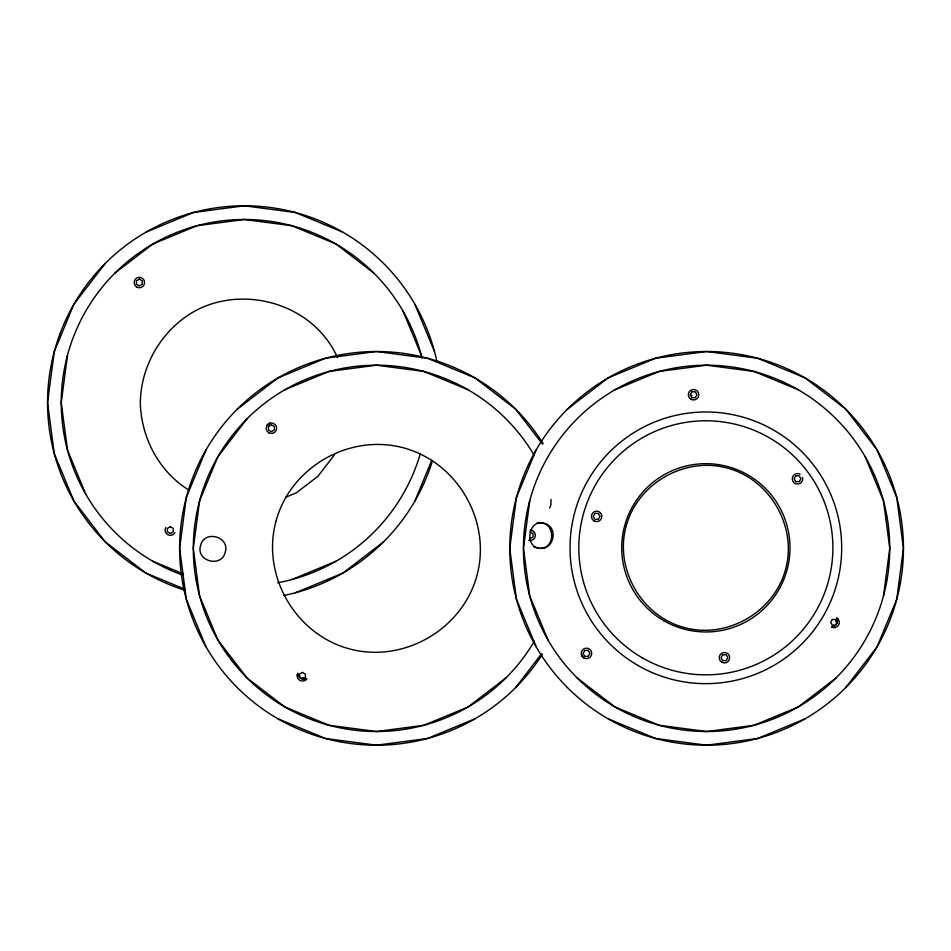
<?xml version="1.0" encoding="UTF-8"?>
<svg xmlns="http://www.w3.org/2000/svg" width="951" height="951" viewBox="0 0 951 951"><rect width="100%" height="100%" fill="white"/><g stroke="black" fill="none" stroke-linecap="round" stroke-linejoin="round"><path stroke-width="1.43" d="M67.485 355.234L61.244 402.642L67.485 450.037L85.78 494.211M529.695 500.963L523.454 548.358L529.695 595.766L547.99 639.94M539.966 548.358C556.585 548.763 555.479 519.068 536.685 523.252M541.238 548.358C553.494 549.262 559.105 527.116 544.043 523.252C527.841 518.64 523.918 548.192 540.572 548.358M883.515 595.766L889.756 548.358L883.515 500.963L865.22 456.789M205.987 449.942L186.325 497.421L179.62 548.358L186.325 599.308L205.987 646.787M414.874 501.058L431.718 460.367M536.126 449.942L516.464 497.421L509.76 548.358L516.464 599.308L536.126 646.787M836.381 620.967L837.415 618.447L838.247 619.351L836.571 623.404L833.385 627.541L832.22 627.256L833.813 625.164M549.571 508.024L550.902 504.945L551.033 499.43M105.204 263.451L73.916 304.213L54.255 351.692L47.55 402.642L54.255 453.579L73.916 501.058L105.204 541.832L145.978 573.108L185.314 589.406M246.951 418.856L217.838 456.789L199.544 500.963L193.303 548.358L199.544 595.766L217.838 639.94L246.951 677.873L284.884 706.985L329.058 725.28L376.465 731.521L423.861 725.28L468.035 706.985L505.968 677.873M334.538 454.673L317.991 476.237L296.439 492.773L285.871 497.147M515.656 687.549L541.571 653.777M845.796 687.549L877.084 646.787L896.745 599.308L903.45 548.358L896.745 497.421L877.084 449.942L845.796 409.168L805.022 377.892L757.555 358.23L706.605 351.513L655.655 358.23L608.176 377.892L567.414 409.168M114.881 273.127L152.814 244.015L196.988 225.72L244.395 219.479L291.802 225.72L335.976 244.015L373.909 273.127M237.274 409.168L278.037 377.892L325.515 358.23L376.465 351.513L427.403 358.23L474.882 377.892L515.656 409.168L542.462 444.117M383.586 541.832L342.824 573.108L295.345 592.77M836.119 677.873L798.186 706.985L754.012 725.28L706.605 731.521L659.198 725.28L615.024 706.985L577.091 677.873M530.087 538.718L533.035 537.018L533.035 533.618L530.087 531.93M145.978 232.163L193.445 212.501L244.395 205.796L295.345 212.501L342.824 232.163M284.884 389.744L329.058 371.449L376.465 365.208L423.861 371.449L468.035 389.744M615.024 389.744A183.151 183.151 0 0 1 889.756 548.358A183.151 183.151 0 0 1 615.024 706.985A183.151 183.151 0 0 1 615.024 389.744L659.198 371.449L706.605 365.208L754.012 371.449L798.186 389.744M291.802 579.551L335.976 561.256M474.882 718.837L427.403 738.499L376.465 745.204L325.515 738.499L278.037 718.837M805.022 718.837L757.555 738.499L706.605 745.204L655.655 738.499L608.176 718.837M538.337 548.228L533.535 546.67M152.814 561.256L183.602 574.012M302.917 677.552L304.296 678.134M302.608 677.623L306.377 679.18L305.473 680.001L301.419 678.325L297.283 675.151L297.568 673.974L299.66 675.579M188.952 490.157C158.948 471.66 141.14 437.579 140.308 402.642C140.926 365.992 160.921 331.352 192.352 312.499C242.457 283.196 313.414 303.666 337.272 357.196M414.874 304.213L434.536 351.692M403.01 311.06L421.305 355.234M432.515 460.605A196.845 196.845 0 0 1 283.933 595.469M185.017 590.309A196.845 196.845 0 0 1 49.321 376.263A196.845 196.845 0 0 1 236.977 205.927A196.845 196.845 0 0 1 436.925 361.653M420.14 454.198A183.151 183.151 0 0 1 277.68 582.749M183.163 575.248A183.151 183.151 0 0 1 121.169 267.136A183.151 183.151 0 0 1 422.03 358.016M174.889 532.703A5.231 5.231 0 0 1 167.745 534.617A5.231 5.231 0 0 1 165.831 527.472M542.379 654.288A196.845 196.845 0 0 1 247.331 696.94A196.845 196.845 0 0 1 248.449 398.826A196.845 196.845 0 0 1 543.164 443.677M534.355 641.188A183.151 183.151 0 0 1 258.363 688.358A183.151 183.151 0 0 1 258.363 408.371A183.151 183.151 0 0 1 534.355 455.541M530.087 530.087A5.231 5.231 0 0 1 535.27 536.007A5.231 5.231 0 0 1 528.732 540.37M306.947 678.432A5.231 5.231 0 0 1 299.803 680.345A5.231 5.231 0 0 1 297.889 673.201M802.549 477.414A5.231 5.231 0 0 1 797.509 484A5.231 5.231 0 0 1 792.456 477.414A5.231 5.231 0 0 1 800.124 474.24M691.9 395.485A1.831 1.831 0 0 1 691.757 395.034M835.465 621.241A1.831 1.831 0 0 1 835.715 621.657M836.666 617.877A5.231 5.231 0 0 1 838.58 625.021A5.231 5.231 0 0 1 831.436 626.935M200.554 545.565C195.704 561.256 221.607 568.199 225.256 552.174C230.106 536.483 204.203 529.541 200.554 545.565M275.921 521.421C261.347 575.557 295.357 634.46 349.516 648.903C403.652 663.477 462.555 629.467 476.998 575.307C491.572 521.172 457.562 462.269 403.402 447.826C349.267 433.252 290.364 467.262 275.921 521.421M626.091 526.45C614.382 569.067 641.723 616.403 684.482 627.577C727.099 639.286 774.435 611.945 785.609 569.185C797.318 526.569 769.977 479.233 727.218 468.058C684.601 456.349 637.265 483.69 626.091 526.45M594.946 513.433L593.246 516.381L594.946 519.317L598.345 519.317L600.033 516.381L598.345 513.433L594.946 513.433M691.864 391.788L690.164 394.736L691.864 397.673L695.264 397.673L696.952 394.736L695.264 391.788L691.864 391.788M584.794 650.448L583.094 653.396L584.794 656.333L588.193 656.333L589.893 653.396L588.193 650.448L584.794 650.448M795.809 475.833L794.109 478.769L795.809 481.705L799.209 481.705L800.897 478.769L799.209 475.833L795.809 475.833M722.76 654.775L721.072 657.712L722.76 660.648L726.16 660.648L727.86 657.712L726.16 654.775L722.76 654.775M832.351 619.458L830.663 622.406L832.351 625.342L835.751 625.342L837.451 622.406L835.751 619.458L832.351 619.458M269.965 423.254L266.981 425.537A4.505 4.042 -37.5 0 1 269.965 423.254M139.369 279.13L136.433 280.83L136.433 284.218L139.369 285.918L142.305 284.218L142.305 280.83L139.369 279.13M271.427 424.859L268.491 426.559L268.491 429.947L271.427 431.647L274.375 429.947L274.375 426.559L271.427 424.859M170.36 526.688L167.412 528.387L167.412 531.787L170.36 533.487L173.296 531.787L173.296 528.387L170.36 526.688M302.418 672.416L299.482 674.116L299.482 677.516L302.418 679.204L305.366 677.516L305.366 674.116L302.418 672.416M583.771 657.842L581.489 654.859A4.505 4.042 52.5 0 0 583.771 657.842M136.754 287.047A5.231 5.231 0 0 0 144.6 282.53A5.231 5.231 0 0 0 136.754 278.001A5.231 5.231 0 0 0 136.754 287.047M268.824 432.776A5.231 5.231 0 0 0 276.658 428.247A5.231 5.231 0 0 0 268.824 423.73A5.231 5.231 0 0 0 268.824 432.776M642.329 657.83A127.042 127.042 0 0 0 832.886 547.824A127.042 127.042 0 0 0 642.329 437.805A127.042 127.042 0 0 0 642.329 657.83M637.943 665.45A135.827 135.827 0 0 0 841.683 547.824A135.827 135.827 0 0 0 637.943 430.185A135.827 135.827 0 0 0 637.943 665.45M663.786 620.682A84.14 84.14 0 0 0 789.996 547.824A84.14 84.14 0 0 0 663.786 474.953A84.14 84.14 0 0 0 663.786 620.682M721.845 662.241A5.231 5.231 0 0 0 729.69 657.712A5.231 5.231 0 0 0 721.845 653.182A5.231 5.231 0 0 0 721.845 662.241M567.414 687.549A196.845 196.845 0 0 0 896.745 599.308A196.845 196.845 0 0 0 655.655 358.23A196.845 196.845 0 0 0 567.414 687.549M594.03 520.91A5.231 5.231 0 0 0 601.864 516.381A5.231 5.231 0 0 0 594.03 511.852A5.231 5.231 0 0 0 594.03 520.91M690.949 399.265A5.231 5.231 0 0 0 698.795 394.736A5.231 5.231 0 0 0 690.949 390.207A5.231 5.231 0 0 0 690.949 399.265M583.878 657.914A5.231 5.231 0 0 0 591.724 653.396A5.231 5.231 0 0 0 583.878 648.867A5.231 5.231 0 0 0 583.878 657.914"/></g></svg>
